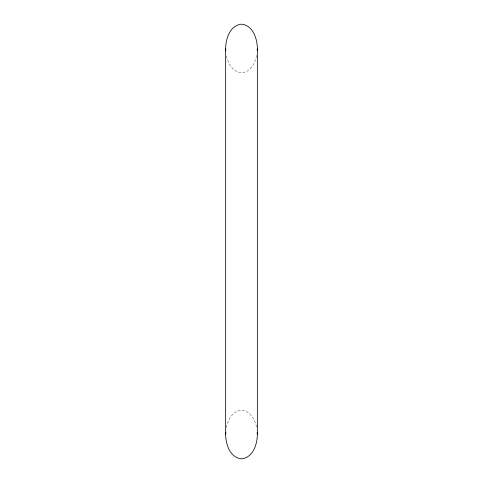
<?xml version="1.0" encoding="UTF-8"?>
<svg xmlns="http://www.w3.org/2000/svg" width="483" height="483" viewBox="0 0 483 483"><rect width="100%" height="100%" fill="white"/><g stroke="black" fill="none" stroke-linecap="round" stroke-linejoin="round"><path stroke-width="0.36" stroke-dasharray="2.42 1.81" d="M256.63 55.412C255.163 63.188 250.291 72.19 241.5 72.788C232.432 72.16 227.656 62.724 226.189 54.76M226.37 427.588C227.837 419.812 232.709 410.81 241.5 410.212C250.291 410.81 255.163 419.812 256.63 427.588"/><path stroke-width="0.72" d="M225.652 48.469C225.724 38.58 230.083 25.297 241.5 24.15C252.917 25.297 257.276 38.58 257.348 48.469L257.348 434.531C257.276 444.42 252.917 457.703 241.5 458.85C230.083 457.703 225.724 444.42 225.652 434.531L225.652 48.469L225.833 50.564M257.167 50.564L257.348 48.469M225.652 434.531L225.833 432.436M257.167 432.436L257.348 434.531"/></g></svg>
